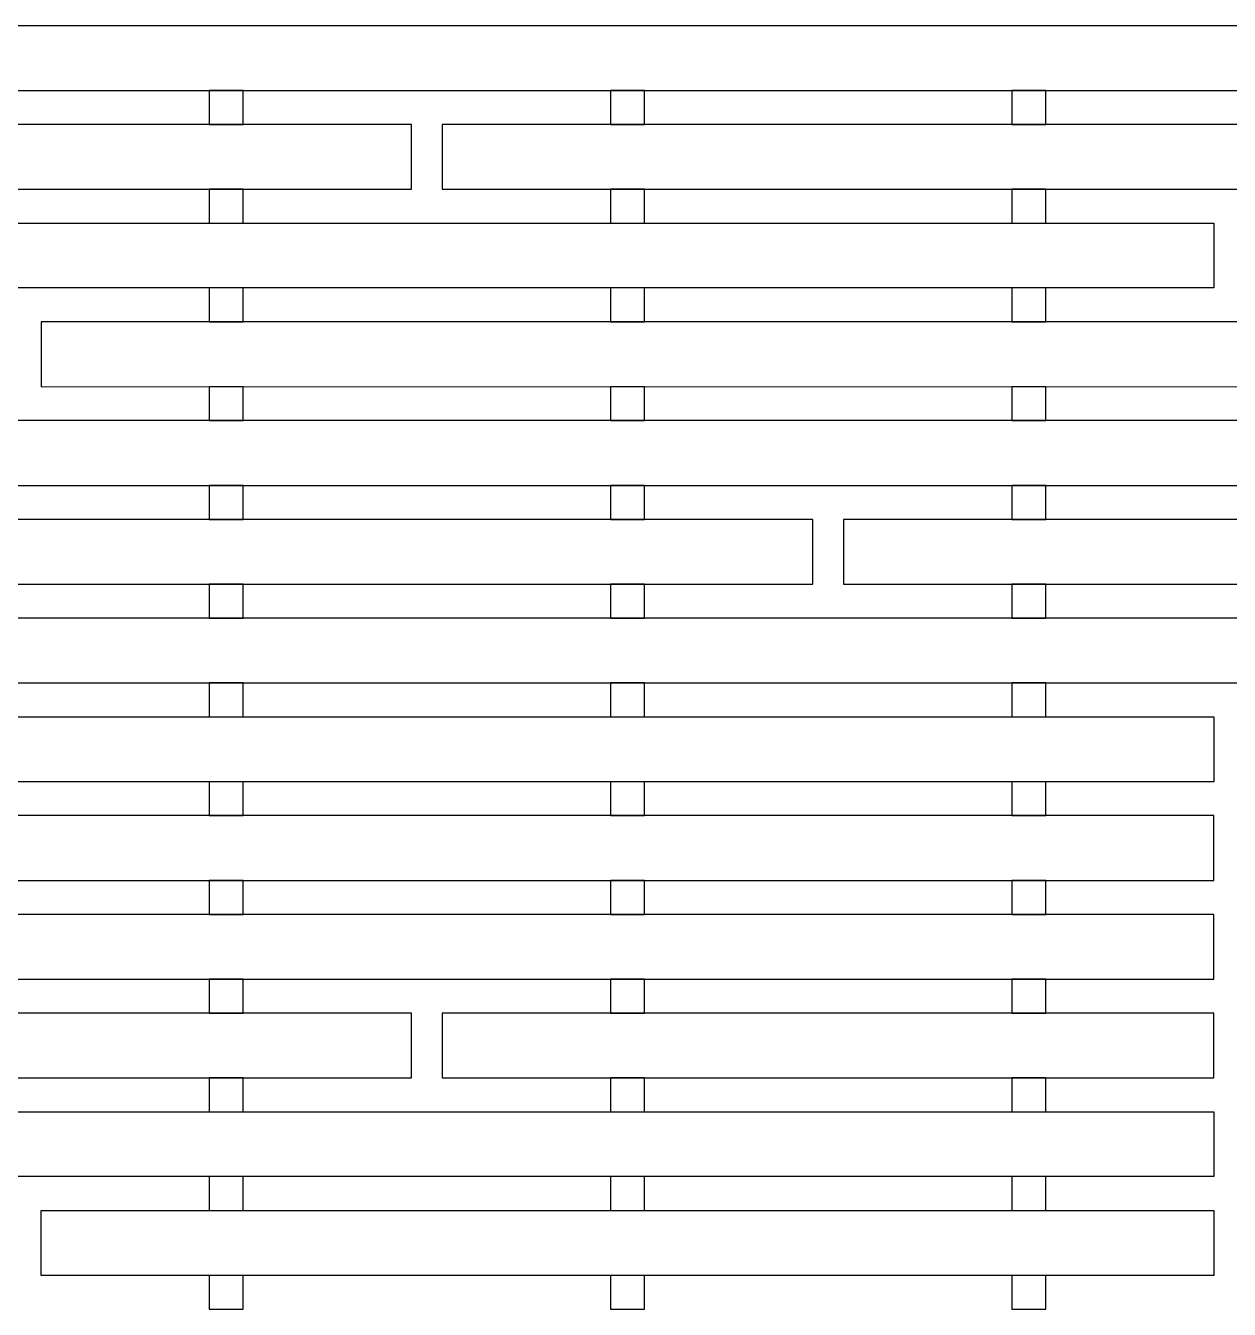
# Model space of a CAD drawing. Header units: millimetres. Extents: x 2594 to 11004, y 3085 to 9025.
# Drawn here: x 6255 to 7035, y 5683 to 6515 of the extents above; entities that cross this region are included whole.
import ezdxf

# ---------------------------------------------------------------- set-up
doc = ezdxf.new("R2010")
doc.units = ezdxf.units.MM
doc.header["$LTSCALE"] = 0.1

msp = doc.modelspace()

# ---------------------------------------------------------------- linework, layer by layer
for points in [[(5225.43, 6473.26), (8065.43, 6473.26), (8065.43, 6515.26), (5225.43, 6515.26)], [(6396.43, 6451.26), (6396.43, 6473.26), (6374.43, 6473.26), (6374.43, 6451.26)], [(6656.43, 6451.26), (6656.43, 6473.26), (6634.43, 6473.26), (6634.43, 6451.26)], [(6916.43, 6451.26), (6916.43, 6473.26), (6894.43, 6473.26), (6894.43, 6451.26)], [(5225.43, 6409.26), (6505.43, 6409.26), (6505.43, 6451.26), (5225.43, 6451.26)], [(6525.43, 6409.26), (7545.43, 6409.26), (7545.43, 6451.26), (6525.43, 6451.26)], [(6396.43, 6387.26), (6396.43, 6409.26), (6374.43, 6409.26), (6374.43, 6387.26)], [(6656.43, 6387.26), (6656.43, 6409.26), (6634.43, 6409.26), (6634.43, 6387.26)], [(6916.43, 6387.26), (6916.43, 6409.26), (6894.43, 6409.26), (6894.43, 6387.26)], [(5745.43, 6387.29), (7025.43, 6387.27), (7025.43, 6345.27), (5745.43, 6345.29)], [(6396.43, 6323.29), (6396.43, 6345.29), (6374.43, 6345.29), (6374.43, 6323.29)], [(6656.43, 6323.29), (6656.43, 6345.29), (6634.43, 6345.29), (6634.43, 6323.29)], [(6916.43, 6323.29), (6916.43, 6345.29), (6894.43, 6345.29), (6894.43, 6323.29)], [(6265.43, 6281.27), (8065.43, 6281.31), (8065.43, 6323.27), (6265.43, 6323.27)], [(6396.43, 6259.27), (6396.43, 6281.27), (6374.43, 6281.27), (6374.43, 6259.27)], [(6656.43, 6259.27), (6656.43, 6281.27), (6634.43, 6281.27), (6634.43, 6259.27)], [(6916.43, 6259.27), (6916.43, 6281.27), (6894.43, 6281.27), (6894.43, 6259.27)], [(5225.43, 6217.26), (7285.43, 6217.26), (7285.43, 6259.26), (5225.43, 6259.26)], [(6396.43, 6195.26), (6396.43, 6217.26), (6374.43, 6217.26), (6374.43, 6195.26)], [(6656.43, 6195.26), (6656.43, 6217.26), (6634.43, 6217.26), (6634.43, 6195.26)], [(6916.43, 6195.26), (6916.43, 6217.26), (6894.43, 6217.26), (6894.43, 6195.26)], [(5225.43, 6153.26), (6765.43, 6153.26), (6765.43, 6195.26), (5225.43, 6195.26)], [(6785.43, 6153.26), (7545.43, 6153.26), (7545.43, 6195.26), (6785.43, 6195.26)], [(6396.43, 6131.26), (6396.43, 6153.26), (6374.43, 6153.26), (6374.43, 6131.26)], [(6656.43, 6131.26), (6656.43, 6153.26), (6634.43, 6153.26), (6634.43, 6131.26)], [(6916.43, 6131.26), (6916.43, 6153.26), (6894.43, 6153.26), (6894.43, 6131.26)], [(5225.43, 6089.26), (8065.43, 6089.26), (8065.43, 6131.26), (5225.43, 6131.26)], [(6396.43, 6067.26), (6396.43, 6089.26), (6374.43, 6089.26), (6374.43, 6067.26)], [(6656.43, 6067.26), (6656.43, 6089.26), (6634.43, 6089.26), (6634.43, 6067.26)], [(6916.43, 6067.26), (6916.43, 6089.26), (6894.43, 6089.26), (6894.43, 6067.26)], [(7025.43, 6025.26), (5745.43, 6025.26), (5745.43, 6067.26), (7025.43, 6067.26)], [(6396.43, 6003.26), (6396.43, 6025.26), (6374.43, 6025.26), (6374.43, 6003.26)], [(6656.43, 6003.26), (6656.43, 6025.26), (6634.43, 6025.26), (6634.43, 6003.26)], [(6916.43, 6003.26), (6916.43, 6025.26), (6894.43, 6025.26), (6894.43, 6003.26)], [(5225.43, 5961.26), (7025.43, 5961.26), (7025.43, 6003.26), (5225.43, 6003.26)], [(6396.43, 5939.26), (6396.43, 5961.26), (6374.43, 5961.26), (6374.43, 5939.26)], [(6656.43, 5939.26), (6656.43, 5961.26), (6634.43, 5961.26), (6634.43, 5939.26)], [(6916.43, 5939.26), (6916.43, 5961.26), (6894.43, 5961.26), (6894.43, 5939.26)], [(6005.43, 5897.26), (7025.43, 5897.26), (7025.43, 5939.26), (6005.43, 5939.26)], [(6396.43, 5875.26), (6396.43, 5897.26), (6374.43, 5897.26), (6374.43, 5875.26)], [(6656.43, 5875.26), (6656.43, 5897.26), (6634.43, 5897.26), (6634.43, 5875.26)], [(6916.43, 5875.26), (6916.43, 5897.26), (6894.43, 5897.26), (6894.43, 5875.26)], [(5225.43, 5833.26), (6505.43, 5833.26), (6505.43, 5875.26), (5225.43, 5875.26)], [(6525.43, 5833.26), (7025.43, 5833.26), (7025.43, 5875.26), (6525.43, 5875.26)], [(6396.43, 5811.26), (6396.43, 5833.26), (6374.43, 5833.26), (6374.43, 5811.26)], [(6656.43, 5811.26), (6656.43, 5833.26), (6634.43, 5833.26), (6634.43, 5811.26)], [(6916.43, 5811.26), (6916.43, 5833.26), (6894.43, 5833.26), (6894.43, 5811.26)], [(7025.43, 5769.26), (5225.43, 5769.26), (5225.43, 5811.26), (7025.43, 5811.26)], [(6396.43, 5747.26), (6396.43, 5769.26), (6374.43, 5769.26), (6374.43, 5747.26)], [(6656.43, 5747.26), (6656.43, 5769.26), (6634.43, 5769.26), (6634.43, 5747.26)], [(6916.43, 5747.26), (6916.43, 5769.26), (6894.43, 5769.26), (6894.43, 5747.26)], [(7025.43, 5705.26), (6265.43, 5705.26), (6265.43, 5747.26), (7025.43, 5747.26)], [(6396.43, 5683.26), (6396.43, 5705.26), (6374.43, 5705.26), (6374.43, 5683.26)], [(6656.43, 5683.26), (6656.43, 5705.26), (6634.43, 5705.26), (6634.43, 5683.26)], [(6916.43, 5683.26), (6916.43, 5705.26), (6894.43, 5705.26), (6894.43, 5683.26)]]:
    msp.add_lwpolyline(points, close=True)

doc.saveas('drawing.dxf')
